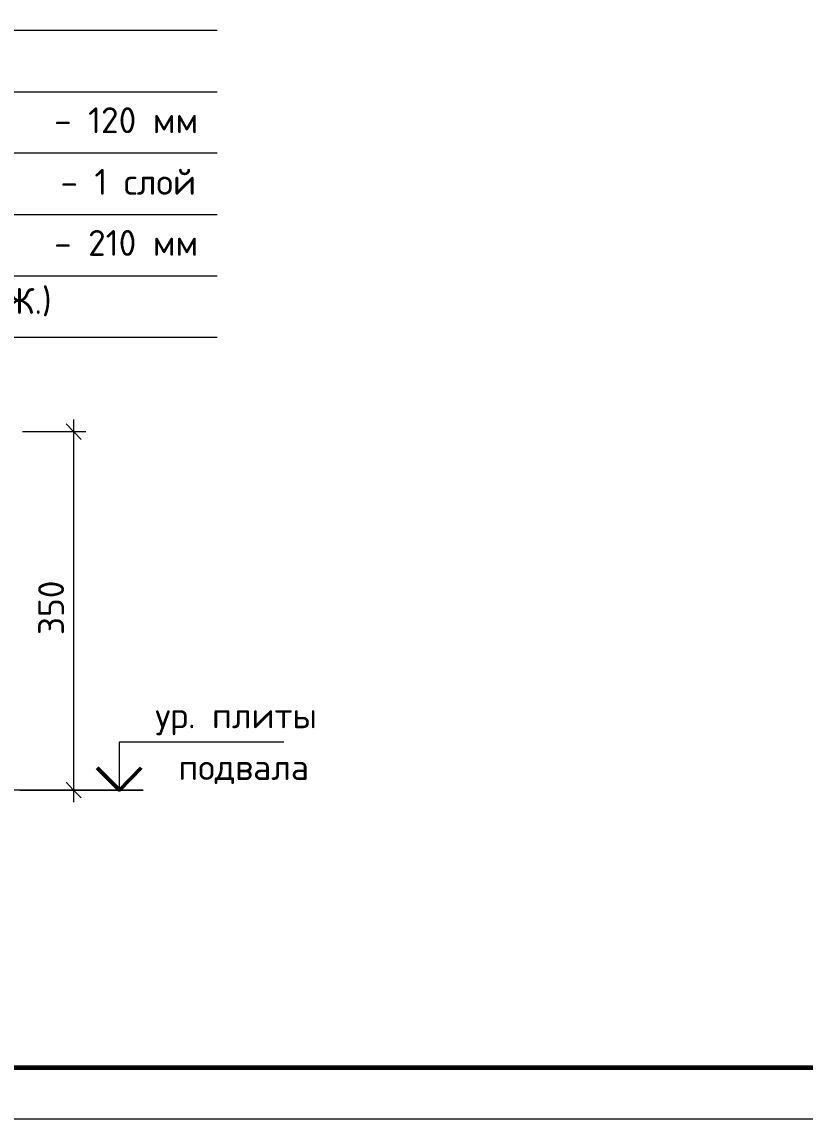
# Model space of a CAD drawing. Header units: millimetres. Extents: x -84737 to 172119, y -43083 to 59399.
# Drawn here: x -65805 to -58151, y -43083 to -32369 of the extents above; entities that cross this region are included whole.
import ezdxf

# ---------------------------------------------------------------- set-up
doc = ezdxf.new("R2010")
doc.units = ezdxf.units.MM
doc.layers.add('PDF _Геометрия', color=7, linetype='Continuous')
doc.layers.add('PDF _Текст', color=7, linetype='Continuous')
doc.styles.add('PDF ISOCPEUR', font='isocpeur.ttf')

msp = doc.modelspace()

# ---------------------------------------------------------------- linework, layer by layer
at = {"layer": 'PDF _Геометрия', "lineweight": 20}
msp.add_lwpolyline([(-649, 16309), (-649, -43083), (-84737, -43083), (-84737, 16309)], close=True, dxfattribs=at)
at = {"layer": 'PDF _Геометрия', "lineweight": 60}
msp.add_lwpolyline([(-1148, 15809), (-1148, -42583), (-82744, -42583), (-82744, 15809)], close=True, dxfattribs=at)
at = {"layer": 'PDF _Геометрия', "lineweight": 9}
for points in [[(-63896, -35451), (-74897, -35451), (-74897, -32450), (-63896, -32450)], [(-74897, -33051), (-63896, -33051)], [(-74897, -33648), (-63896, -33648)], [(-74897, -34249), (-63896, -34249)], [(-74897, -34850), (-63896, -34850)], [(-65301, -36251), (-65301, -39989)], [(-65801, -36370), (-65301, -36370), (-65179, -36370)], [(-64853, -39870), (-64853, -39400), (-63244, -39400)], [(-65826, -39870), (-64620, -39870), (-74528, -39870), (-74325, -39667)], [(-65801, -39870), (-65301, -39870), (-65179, -39870)]]:
    msp.add_lwpolyline(points, dxfattribs=at)
at = {"layer": 'PDF _Геометрия', "lineweight": 20}
for points in [[(-65225, -36446), (-65301, -36370), (-65373, -36294)], [(-65225, -39946), (-65301, -39870), (-65373, -39794)]]:
    msp.add_lwpolyline(points, dxfattribs=at)
at = {"layer": 'PDF _Геометрия', "lineweight": 50}
msp.add_lwpolyline([(-64641, -39654), (-64853, -39870), (-65069, -39654)], dxfattribs=at)

# ---------------------------------------------------------------- texts
at = {"layer": 'PDF _Текст', "attachment_point": 4, "style": 'PDF ISOCPEUR'}
for s, insert, char_height in [('- 120 мм', (-65491, -33329), 252.3), ('- 1 слой', (-65428, -33931), 252.3), ('- 210 мм', (-65491, -34527), 252.3), ('5. Монолитная ж/б фундаментная плита (см. раздел КЖ.)', (-74795, -35128), 252.34), ('ур. плиты', (-64501, -39175), 251.3), ('подвала', (-64276, -39666), 251.3)]:
    msp.add_mtext(s, dxfattribs=dict(at, insert=insert, char_height=char_height))
at = {"layer": 'PDF _Текст', "insert": (-65520, -38357), "char_height": 251.7, "attachment_point": 4, "rotation": 90, "style": 'PDF ISOCPEUR'}
msp.add_mtext('350', dxfattribs=at)

doc.saveas('drawing.dxf')
